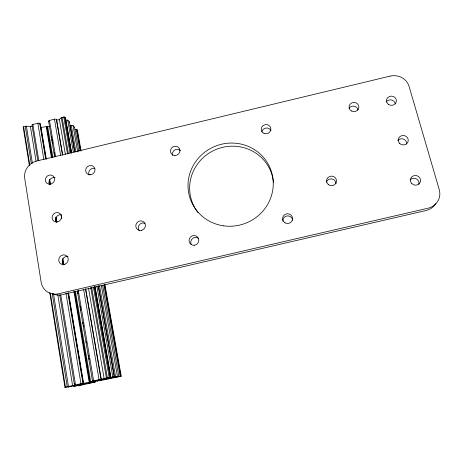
<?xml version="1.0" encoding="UTF-8"?>
<svg xmlns="http://www.w3.org/2000/svg" width="463" height="463" viewBox="0 0 463 463"><rect width="100%" height="100%" fill="white"/><g stroke="black" fill="none" stroke-linecap="round" stroke-linejoin="round"><path stroke-width="0.69" d="M54.611 156.841L48.592 121.237A1.476 0.55 -7.2 0 1 49.477 120.432L54.466 119.222A1.476 0.556 -7.3 0 1 56.336 119.361L56.654 119.674A1.47 0.55 -7.4 0 0 57.944 119.905A1.47 0.55 -7.4 0 0 59.345 119.437L61.243 117.752A1.47 0.556 -7.6 0 1 62.088 117.376L64.316 116.919L65.242 117.619L71.464 153.166M118.835 376.378L115.652 377.171L121.248 376.153L104.893 284.444M97.08 380.997L97.936 380.736L90.227 382.316L89.787 382.467L93.098 381.929L88.722 383.138L95.222 382.004L94.932 382.097L79.283 385.633L78.056 385.818L80.4 385.135L73.895 386.298L87.218 383.138L73.536 385.887L74.19 385.824M68.183 386.958L71.314 386.183L64.918 387.346L81.766 383.532L83.363 383.277L80.035 384.076L92.918 381.558L99.261 379.99L92.502 381.136L109.685 377.235L110.669 377.108L108.001 377.872L114.286 376.789L100.621 380.025L118.823 376.373L102.624 285.272M74.155 385.847L68.206 386.964M77.113 130.491L77.431 130.23L76.899 129.652A1.395 0.504 -8.2 0 0 76.216 129.437L75.012 129.362M121.225 376.17C106.363 379.405 108.521 379.116 97.103 381.003M110.599 377.148L94.84 286.823M32.196 126.092A1.482 0.544 -6.6 0 1 30.39 126.457L26.42 126.196A1.487 0.544 -6.5 0 0 25.286 126.301L23.15 127.001L29.377 165.604M49.784 126.266L41.022 127.342A1.464 0.532 -7 0 1 40.524 127.394M37.723 160.157L32.022 125.259A1.482 0.55 -6.7 0 1 32.873 124.46L37.856 123.251A1.482 0.55 -6.8 0 1 39.749 123.384L40.159 123.754L45.964 158.687M69.722 125.965A1.418 0.521 -8 0 1 70.202 125.809L71.273 125.548A1.418 0.521 -8 0 1 73.044 125.67L74.584 127.261L78.878 151.465M92.507 381.147L77.257 290.712M48.592 121.237L48.985 121.613M71.661 152.848L65.925 120.067A1.453 0.544 -7.7 0 1 67.748 120.206L69.363 121.873L74.63 151.777M77.402 130.167L81.071 150.788M76.899 129.652L80.695 150.967M104.476 284.537L120.797 376.193M76.216 129.437L80.012 150.782M103.926 285.249L120.12 376.309M73.044 125.67L77.697 151.962M101.345 285.544L117.446 376.494M71.273 125.548L75.92 151.893M99.533 285.735L115.611 376.859M70.202 125.809L74.838 152.153M98.405 285.995L114.448 377.119M98.191 285.642L114.234 376.784M67.748 120.206L73.368 152.205M96.964 286.603L112.822 376.911M95.1 286.794L110.935 377.281M65.787 121.613L65.167 118.053A1.47 0.556 -7.6 0 0 65.242 117.619M66.035 123.036L71.267 152.935M94.666 286.771L95.413 291.042M95.662 292.466L98.648 309.55M98.897 310.974L100.517 320.228M100.766 321.652L101.883 328.064M102.132 329.488L103.753 338.742M104.001 340.166L105.118 346.573M105.367 347.997L106.988 357.251M107.237 358.675L108.359 365.081M108.608 366.505L110.223 375.759M64.687 117.041L70.914 152.674M94.325 286.649L110.142 377.154M63.761 116.971L70.087 153.253M93.422 286.996L109.181 377.339M62.088 117.376L68.391 153.658M91.645 287.401L107.352 377.756M61.243 117.752L67.534 154.017M90.736 287.685L106.409 377.982M59.345 119.437L65.376 154.324M88.508 288.183L104.14 378.607M56.654 119.674L62.765 155.227M85.748 288.912L101.275 379.214M56.336 119.361L62.453 154.96M85.452 288.819L100.992 379.243M54.466 119.222L60.682 155.51M83.583 289.265L99.053 379.625M94.921 380.58L95.164 382.004M49.477 120.432L55.629 156.72M78.305 290.486L93.619 380.852M51.405 136.267L51.642 137.69M51.885 139.12L52.128 140.544M52.365 141.574L52.608 143.397M54.177 152.668L54.42 154.092M54.663 155.516L54.9 156.945M77.83 292.425L78.073 293.849M80.122 305.974L80.365 307.397M80.608 308.827L80.851 310.251M82.9 322.375L83.143 323.799M83.381 325.229L83.624 326.652M86.159 341.625L86.402 343.054M88.45 355.173L88.693 356.603M88.937 358.026L89.174 359.45M92.675 380.129L92.918 381.558M47.695 126.769L52.863 157.432M75.457 291.493L90.725 382.05M46.96 126.723L52.111 157.322M74.624 291.111L89.955 382.201M46.751 126.532L52.024 157.871M74.549 291.771L89.77 382.224M46.207 126.474L51.48 157.831M61.058 214.849L61.66 218.414M73.877 291.105L89.209 382.334M41.022 127.342L46.352 159.37M49.663 179.297L50.49 184.28M55.936 217.014L56.764 221.997M62.8 258.296L63.865 264.697M68.599 293.166L83.629 383.555M49.402 179.366L50.23 184.355M55.797 217.865L56.509 222.147M62.673 259.222L63.622 264.923M68.24 292.732L83.294 383.277M39.749 123.384L45.663 158.988M49.211 180.356L49.923 184.627M55.479 218.096L56.069 221.661M62.343 259.402L63.171 264.39M67.899 292.876L82.923 383.318M37.856 123.251L43.875 159.642M65.954 293.085L80.95 383.705M32.873 124.46L38.834 160.852M60.803 295.012L75.527 384.927M74.589 383.752L74.827 385.181M59.721 294.763L74.508 385.216M30.39 126.457L36.073 161.356M57.759 294.549L72.604 385.72M26.42 126.196L32.41 163.289M53.494 293.814L68.472 386.536M25.286 126.301L31.264 163.41M52.313 294.017L67.262 386.79M23.619 126.706L29.806 165.245M50.322 292.992L65.445 387.201M49.738 292.512L64.947 387.34M261.826 131.822A4.775 4.549 -12.3 0 1 270.988 130.815M198.048 212.569A42.197 40.831 -21.9 0 1 216.429 149.306A42.197 40.831 -21.9 0 1 273.454 182.3M282.858 221.204A4.919 4.815 -2.9 0 1 287.263 215.926A4.919 4.815 -2.9 0 1 292.651 220.22M386.2 102.086A4.885 4.561 4.4 0 1 391.385 99.956A4.885 4.561 4.4 0 1 395.269 103.874M410.039 179.922A5.047 4.769 14.9 0 1 418.911 184.268M349.021 108.354A4.844 4.555 0.5 0 1 354.183 106.235A4.844 4.555 0.5 0 1 357.997 110.148M172.554 155.51A4.74 4.508 -29.1 0 1 180.506 150.683M191.178 244.458A4.89 4.763 -41.4 0 1 198.656 238.451M63.298 264.425A4.896 4.595 -52.9 0 1 62.927 258.892A4.896 4.595 -52.9 0 1 67.986 256.433M89.122 175.031A4.74 4.433 -40.1 0 1 89.909 169.985A4.74 4.433 -40.1 0 1 94.886 168.463M49.327 184.355A4.746 4.398 -43.5 0 1 50.166 179.308A4.746 4.398 -43.5 0 1 55.12 177.792M435.712 203.645A15.887 15.019 17.3 0 1 426.128 210.486L61.909 294.746A15.429 14.446 -55.6 0 1 52.504 293.739M397.792 140.532A4.966 4.665 9 0 1 403.614 139.16A4.966 4.665 9 0 1 406.641 144.132M56.347 222.061A4.815 4.491 -47.5 0 1 56.515 216.875A4.815 4.491 -47.5 0 1 61.336 214.71M139.334 230.892A4.85 4.647 -44.3 0 1 145.058 223.311M326.351 182.214A4.925 4.74 3.8 0 1 335.999 183.655M69.363 121.873A1.441 0.532 -7.8 0 1 69.184 122.365M40.159 123.754A1.482 0.544 -6.8 0 1 40.021 124.252M74.584 127.261A1.406 0.509 -8.1 0 1 74.288 127.805M390.153 76.111L36.71 161.002A15.007 13.832 -43.4 0 0 24.707 178.336L41.138 282.187A15.661 14.648 -55.4 0 0 58.355 293.774L428.049 208.205A16.13 15.233 17.1 0 0 439.254 189.645L409.066 86.373A15.458 14.353 3.7 0 0 390.153 76.111M141.522 230.366A4.919 4.711 -44.1 0 0 144.253 222.379A4.919 4.711 -44.1 0 0 136.053 224.312A4.919 4.711 -44.1 0 0 141.522 230.366M57.568 221.881A4.885 4.555 -47.4 0 0 60.433 214.016A4.885 4.555 -47.4 0 0 52.388 215.926A4.885 4.555 -47.4 0 0 57.568 221.881M50.71 184.106A4.815 4.456 -43.4 0 0 53.552 176.409A4.815 4.456 -43.4 0 0 45.611 178.319A4.815 4.456 -43.4 0 0 50.71 184.106M264.026 133.419A4.85 4.613 -12.4 0 0 270.849 128.639A4.85 4.613 -12.4 0 0 263.227 125.467A4.85 4.613 -12.4 0 0 264.026 133.419M223.658 225.834A42.822 41.398 -21.9 0 0 270.542 169.122A42.822 41.398 -21.9 0 0 197.707 158.994A42.822 41.398 -21.9 0 0 223.658 225.834M284.948 222.79A4.995 4.885 -3.3 0 0 292.564 218.756A4.995 4.885 -3.3 0 0 285.202 214.328A4.995 4.885 -3.3 0 0 284.948 222.79M388.434 104.366A4.96 4.618 4.2 0 0 396.369 101.38A4.96 4.618 4.2 0 0 389.557 96.437A4.96 4.618 4.2 0 0 388.434 104.366M411.867 183.684A5.128 4.838 14.7 0 0 420.398 181.681A5.128 4.838 14.7 0 0 414.101 175.604A5.128 4.838 14.7 0 0 411.867 183.684M351.463 110.998A4.919 4.618 0.4 0 0 358.883 107.08A4.919 4.618 0.4 0 0 351.55 103.006A4.919 4.618 0.4 0 0 351.463 110.998M174.916 155.487A4.809 4.566 -29 0 0 179.465 148.617A4.809 4.566 -29 0 0 171.246 148.478A4.809 4.566 -29 0 0 174.916 155.487M194.31 245.286A4.96 4.833 -41.1 0 0 197.996 237.565A4.96 4.833 -41.1 0 0 189.523 238.422A4.96 4.833 -41.1 0 0 194.31 245.286M64.895 264.246A4.971 4.659 -52.8 0 0 66.747 255.941A4.971 4.659 -52.8 0 0 58.836 258.91A4.971 4.659 -52.8 0 0 64.895 264.246M90.534 174.742A4.809 4.491 -40 0 0 94.273 167.398A4.809 4.491 -40 0 0 86.17 168.289A4.809 4.491 -40 0 0 90.534 174.742M399.696 143.507A5.041 4.728 8.9 0 0 408.106 141.516A5.041 4.728 8.9 0 0 401.925 135.618A5.041 4.728 8.9 0 0 399.696 143.507M328.435 184.662A4.995 4.809 3.6 0 0 336.485 181.641A4.995 4.809 3.6 0 0 329.708 176.432A4.995 4.809 3.6 0 0 328.435 184.662"/></g></svg>
